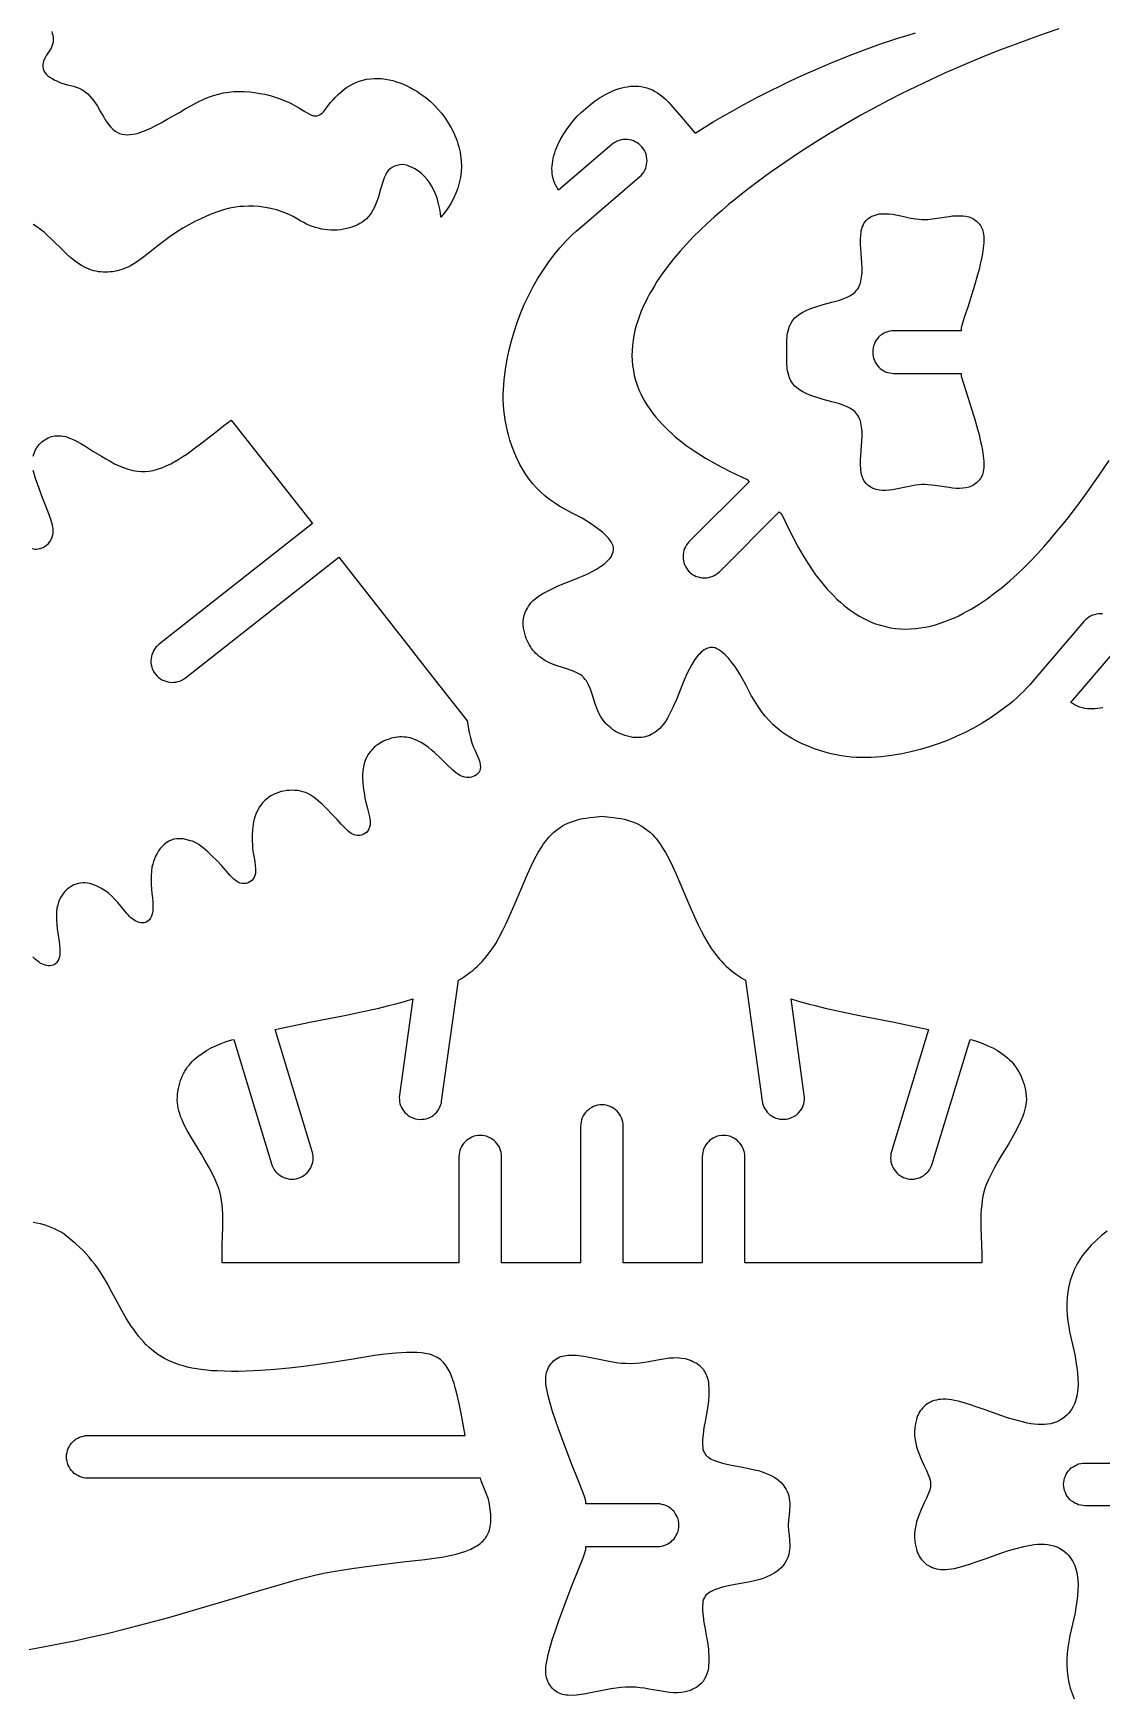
# Model space of a CAD drawing. Extents: x 4 to 246, y 5 to 420.
# Drawn here: x 79.9 to 155.2, y 107.8 to 225.2 of the extents above; entities that cross this region are included whole.
import ezdxf

# ---------------------------------------------------------------- set-up
doc = ezdxf.new("R2010")
doc.units = 0
doc.layers.add('IMPORT_-_TIRANO', color=18, linetype='CONTINUOUS')

msp = doc.modelspace()

# ---------------------------------------------------------------- linework, layer by layer
at = {"layer": 'IMPORT_-_TIRANO'}
for points in [[(152.18, 225.52), (151.15, 225.17), (150.12, 224.8), (149.09, 224.43), (148.07, 224.04), (147.06, 223.64), (146.05, 223.23), (145.05, 222.81), (144.06, 222.37), (143.07, 221.92), (142.09, 221.45), (141.11, 220.97), (140.14, 220.47), (139.17, 219.96), (138.21, 219.43), (137.13, 218.81), (136.06, 218.18), (135, 217.52), (133.96, 216.85), (132.92, 216.16), (131.9, 215.45), (130.9, 214.72), (130.41, 214.34), (129.92, 213.96), (129.4, 213.55), (128.89, 213.13), (128.38, 212.7), (127.87, 212.25), (127.37, 211.79), (126.88, 211.33), (126.39, 210.85), (125.92, 210.35), (125.47, 209.85), (125.03, 209.33), (124.61, 208.8), (124.21, 208.25), (123.83, 207.7), (123.66, 207.41), (123.49, 207.13), (123.32, 206.84), (123.16, 206.55), (123.02, 206.25), (122.87, 205.95), (122.73, 205.62), (122.6, 205.28), (122.48, 204.94), (122.37, 204.6), (122.28, 204.25), (122.21, 203.91), (122.15, 203.56), (122.11, 203.2), (122.08, 202.85), (122.07, 202.5), (122.09, 202.14), (122.12, 201.79), (122.17, 201.44), (122.24, 201.09), (122.33, 200.74), (122.44, 200.39), (122.56, 200.08), (122.7, 199.79), (122.84, 199.49), (123, 199.21), (123.17, 198.93), (123.35, 198.67), (123.55, 198.4), (123.75, 198.15), (123.96, 197.9), (124.18, 197.66), (124.41, 197.43), (124.64, 197.2), (124.88, 196.98), (125.13, 196.76), (125.63, 196.35), (125.9, 196.15), (126.17, 195.96), (126.71, 195.6), (127.27, 195.25), (127.84, 194.93), (128.42, 194.62), (129.01, 194.32), (130.19, 193.74), (130.34, 193.59), (126.11, 189.37), (126.01, 189.25), (125.92, 189.13), (125.85, 189), (125.78, 188.87), (125.74, 188.73), (125.7, 188.59), (125.68, 188.45), (125.68, 188.31), (125.68, 188.16), (125.7, 188.02), (125.74, 187.88), (125.78, 187.74), (125.85, 187.61), (125.92, 187.48), (126.01, 187.36), (126.11, 187.24), (126.23, 187.14), (126.35, 187.05), (126.48, 186.98), (126.61, 186.91), (126.75, 186.87), (126.89, 186.83), (127.03, 186.81), (127.18, 186.8), (127.32, 186.81), (127.46, 186.83), (127.61, 186.87), (127.74, 186.91), (127.88, 186.98), (128, 187.05), (128.13, 187.14), (128.24, 187.24), (132.46, 191.47), (132.61, 191.32), (133.19, 190.14), (133.49, 189.55), (133.8, 188.97), (134.13, 188.4), (134.47, 187.84), (134.83, 187.3), (135.02, 187.03), (135.22, 186.76), (135.43, 186.51), (135.63, 186.26), (135.85, 186.01), (136.07, 185.77), (136.3, 185.54), (136.53, 185.31), (136.77, 185.09), (137.02, 184.88), (137.27, 184.68), (137.54, 184.48), (137.81, 184.3), (138.08, 184.13), (138.37, 183.97), (138.66, 183.82), (138.95, 183.69), (139.26, 183.57), (139.61, 183.46), (139.96, 183.37), (140.31, 183.29), (140.66, 183.24), (141.02, 183.21), (141.37, 183.2), (141.72, 183.21), (142.08, 183.24), (142.43, 183.28), (142.78, 183.34), (143.13, 183.41), (143.47, 183.5), (143.81, 183.61), (144.15, 183.73), (144.49, 183.86), (144.82, 184), (145.12, 184.14), (145.42, 184.29), (145.71, 184.45), (146, 184.61), (146.57, 184.96), (147.13, 185.34), (147.67, 185.74), (148.2, 186.16), (148.72, 186.6), (149.22, 187.05), (149.72, 187.52), (150.2, 188), (150.67, 188.5), (151.12, 189), (151.57, 189.51), (152, 190.02), (152.42, 190.53), (152.83, 191.04), (153.59, 192.03), (154.32, 193.03), (155.03, 194.05), (155.72, 195.08)], [(81.15, 225.33), (81.19, 225.2), (81.22, 225.08), (81.24, 224.95), (81.25, 224.83), (81.25, 224.7), (81.24, 224.57), (81.21, 224.44), (81.16, 224.31), (81.1, 224.17), (81.02, 224.03), (80.92, 223.88), (80.79, 223.68), (80.68, 223.49), (80.6, 223.31), (80.55, 223.15), (80.53, 222.99), (80.52, 222.84), (80.55, 222.7), (80.6, 222.57), (80.67, 222.45), (80.76, 222.33), (80.88, 222.22), (81.02, 222.12), (81.18, 222.02), (81.36, 221.92), (81.56, 221.83), (81.78, 221.73), (82.03, 221.65), (82.26, 221.59), (82.68, 221.48), (82.88, 221.42), (83.09, 221.34), (83.3, 221.23), (83.41, 221.16), (83.52, 221.08), (83.69, 220.94), (83.84, 220.79), (83.99, 220.62), (84.12, 220.44), (84.37, 220.07), (84.59, 219.68), (84.82, 219.29), (84.93, 219.1), (85.05, 218.92), (85.18, 218.75), (85.32, 218.59), (85.47, 218.45), (85.62, 218.31), (85.78, 218.22), (85.94, 218.14), (86.12, 218.09), (86.3, 218.07), (86.48, 218.06), (86.67, 218.07), (86.86, 218.09), (87.05, 218.13), (87.24, 218.18), (87.43, 218.24), (87.8, 218.38), (88.14, 218.53), (88.44, 218.68), (88.87, 218.91), (89.3, 219.15), (90.15, 219.64), (90.57, 219.88), (91, 220.12), (91.43, 220.35), (91.87, 220.56), (92.21, 220.71), (92.56, 220.83), (92.91, 220.93), (93.27, 221.01), (93.63, 221.06), (94, 221.1), (94.36, 221.11), (94.73, 221.11), (95.1, 221.08), (95.46, 221.04), (95.83, 220.98), (96.19, 220.91), (96.55, 220.82), (96.9, 220.71), (97.25, 220.59), (97.6, 220.46), (97.84, 220.35), (98.09, 220.23), (98.58, 219.95), (99.01, 219.69), (99.33, 219.51), (99.47, 219.44), (99.61, 219.4), (99.75, 219.39), (99.88, 219.4), (100, 219.44), (100.12, 219.5), (100.23, 219.59), (100.33, 219.71), (100.65, 220.13), (100.82, 220.34), (100.99, 220.53), (101.17, 220.72), (101.35, 220.9), (101.54, 221.07), (101.73, 221.23), (101.94, 221.38), (102.15, 221.51), (102.37, 221.63), (102.6, 221.74), (102.84, 221.83), (103.1, 221.91), (103.36, 221.97), (103.64, 222.01), (103.9, 222.03), (104.16, 222.03), (104.42, 222.02), (104.68, 221.99), (104.94, 221.94), (105.2, 221.88), (105.46, 221.8), (105.71, 221.72), (105.96, 221.62), (106.2, 221.51), (106.44, 221.39), (106.67, 221.26), (106.9, 221.13), (107.12, 220.98), (107.33, 220.83), (107.53, 220.68), (107.84, 220.42), (108.12, 220.14), (108.4, 219.85), (108.66, 219.55), (108.9, 219.23), (109.12, 218.89), (109.32, 218.55), (109.5, 218.2), (109.59, 218), (109.67, 217.8), (109.74, 217.61), (109.8, 217.41), (109.86, 217.21), (109.91, 217.01), (109.95, 216.82), (109.98, 216.62), (110.01, 216.42), (110.02, 216.22), (110.04, 215.83), (110.02, 215.44), (109.97, 215.05), (109.89, 214.67), (109.79, 214.29), (109.65, 213.93), (109.49, 213.57), (109.31, 213.22), (109.09, 212.88), (108.85, 212.55), (108.59, 212.24), (108.56, 212.53), (108.52, 212.82), (108.46, 213.1), (108.39, 213.39), (108.3, 213.66), (108.2, 213.93), (108.08, 214.2), (107.94, 214.45), (107.79, 214.69), (107.62, 214.91), (107.44, 215.12), (107.23, 215.32), (107.01, 215.49), (106.77, 215.65), (106.52, 215.78), (106.38, 215.83), (106.24, 215.89), (106.06, 215.93), (105.87, 215.95), (105.69, 215.94), (105.51, 215.9), (105.33, 215.84), (105.17, 215.76), (105.02, 215.66), (104.89, 215.53), (104.83, 215.46), (104.77, 215.38), (104.68, 215.21), (104.59, 215.01), (104.52, 214.8), (104.34, 214.23), (104.19, 213.69), (104.1, 213.43), (104.01, 213.19), (103.91, 212.95), (103.8, 212.73), (103.67, 212.52), (103.51, 212.32), (103.34, 212.13), (103.24, 212.04), (103.13, 211.96), (103.02, 211.88), (102.89, 211.81), (102.76, 211.74), (102.62, 211.67), (102.47, 211.61), (102.31, 211.55), (102.14, 211.49), (101.96, 211.45), (101.73, 211.4), (101.51, 211.36), (101.28, 211.34), (101.06, 211.33), (100.83, 211.33), (100.61, 211.35), (100.39, 211.38), (100.17, 211.41), (99.96, 211.46), (99.75, 211.52), (99.54, 211.59), (99.33, 211.67), (99.12, 211.76), (98.92, 211.86), (98.72, 211.97), (98.53, 212.08), (98.17, 212.29), (97.79, 212.48), (97.41, 212.63), (97.01, 212.76), (96.61, 212.86), (96.2, 212.94), (95.79, 212.99), (95.37, 213.02), (95.03, 213.02), (94.71, 213.01), (94.41, 212.99), (94.11, 212.95), (93.82, 212.9), (93.51, 212.83), (93.19, 212.73), (92.84, 212.62), (92.45, 212.48), (92.06, 212.32), (91.66, 212.14), (91.24, 211.93), (90.82, 211.71), (90.4, 211.46), (89.96, 211.18), (89.51, 210.88), (89.04, 210.54), (88.55, 210.15), (88.07, 209.77), (87.64, 209.45), (87.29, 209.19), (86.99, 208.99), (86.7, 208.82), (86.56, 208.74), (86.4, 208.67), (86.09, 208.55), (85.77, 208.46), (85.44, 208.4), (85.28, 208.38), (85.11, 208.37), (84.95, 208.36), (84.78, 208.37), (84.62, 208.38), (84.45, 208.4), (84.29, 208.43), (84.12, 208.47), (83.96, 208.52), (83.8, 208.57), (83.52, 208.69), (83.25, 208.84), (82.99, 209.01), (82.74, 209.19), (82.5, 209.39), (82.26, 209.6), (81.79, 210.05), (81.33, 210.51), (81.09, 210.74), (80.86, 210.96), (80.61, 211.18), (80.36, 211.38), (80.11, 211.57), (79.84, 211.73)], [(155.26, 184.26), (155.12, 184.27), (154.97, 184.26), (154.83, 184.24), (154.69, 184.21), (154.55, 184.17), (154.42, 184.11), (154.29, 184.03), (154.17, 183.95), (154.05, 183.85), (153.95, 183.74), (150.35, 179.52), (150.14, 179.27), (149.91, 179.03), (149.69, 178.8), (149.45, 178.57), (149.21, 178.34), (148.96, 178.12), (148.7, 177.91), (148.44, 177.7), (147.9, 177.3), (147.34, 176.91), (146.77, 176.55), (146.17, 176.21), (145.57, 175.9), (144.95, 175.61), (144.32, 175.34), (143.68, 175.1), (143.04, 174.89), (142.4, 174.7), (141.75, 174.54), (141.11, 174.4), (140.37, 174.28), (140.01, 174.23), (139.65, 174.19), (139.3, 174.16), (138.94, 174.14), (138.59, 174.13), (138.24, 174.13), (137.89, 174.14), (137.54, 174.17), (137.18, 174.21), (136.83, 174.26), (136.48, 174.32), (136.12, 174.4), (135.76, 174.49), (135.4, 174.6), (134.94, 174.76), (134.49, 174.93), (134.08, 175.11), (133.69, 175.3), (133.32, 175.5), (132.97, 175.72), (132.63, 175.95), (132.32, 176.2), (132.02, 176.47), (131.74, 176.75), (131.47, 177.06), (131.21, 177.38), (130.97, 177.73), (130.73, 178.11), (130.49, 178.51), (130.26, 178.94), (130.07, 179.32), (129.88, 179.68), (129.68, 180.02), (129.47, 180.36), (129.31, 180.6), (129.1, 180.87), (128.87, 181.15), (128.75, 181.28), (128.62, 181.41), (128.49, 181.53), (128.35, 181.64), (128.21, 181.74), (128.07, 181.81), (127.93, 181.87), (127.79, 181.9), (127.65, 181.9), (127.58, 181.9), (127.51, 181.88), (127.39, 181.84), (127.27, 181.79), (127.16, 181.72), (127.06, 181.65), (126.95, 181.56), (126.85, 181.46), (126.75, 181.36), (126.65, 181.24), (126.47, 180.98), (126.29, 180.7), (126.13, 180.4), (125.97, 180.08), (125.68, 179.42), (125.42, 178.76), (125.18, 178.16), (125.06, 177.89), (124.95, 177.66), (124.7, 177.15), (124.57, 176.91), (124.43, 176.68), (124.28, 176.47), (124.11, 176.27), (124.01, 176.17), (123.91, 176.08), (123.8, 175.99), (123.68, 175.91), (123.55, 175.83), (123.42, 175.76), (123.3, 175.7), (123.17, 175.65), (123.04, 175.61), (122.91, 175.58), (122.78, 175.56), (122.66, 175.54), (122.52, 175.54), (122.39, 175.54), (122.13, 175.56), (121.85, 175.62), (121.57, 175.69), (121.41, 175.75), (121.26, 175.81), (121.11, 175.88), (120.97, 175.95), (120.83, 176.03), (120.71, 176.12), (120.58, 176.22), (120.46, 176.32), (120.35, 176.43), (120.24, 176.54), (120.14, 176.66), (120.04, 176.78), (119.86, 177.05), (119.7, 177.35), (119.59, 177.61), (119.48, 177.92), (119.26, 178.61), (119.14, 178.95), (119.01, 179.27), (118.94, 179.41), (118.86, 179.54), (118.78, 179.65), (118.69, 179.75), (118.66, 179.79), (118.62, 179.82), (118.53, 179.91), (118.41, 179.99), (118.28, 180.06), (118.14, 180.14), (117.82, 180.27), (117.48, 180.39), (116.8, 180.61), (116.48, 180.72), (116.22, 180.83), (115.92, 180.99), (115.66, 181.17), (115.53, 181.27), (115.41, 181.37), (115.3, 181.48), (115.19, 181.59), (115.09, 181.71), (114.99, 181.83), (114.91, 181.96), (114.82, 182.1), (114.75, 182.24), (114.68, 182.39), (114.62, 182.54), (114.56, 182.7), (114.49, 182.98), (114.43, 183.26), (114.41, 183.52), (114.41, 183.65), (114.41, 183.78), (114.43, 183.91), (114.45, 184.04), (114.48, 184.17), (114.52, 184.3), (114.57, 184.43), (114.63, 184.55), (114.7, 184.68), (114.78, 184.81), (114.86, 184.93), (114.95, 185.04), (115.14, 185.24), (115.34, 185.41), (115.56, 185.56), (115.78, 185.7), (116.02, 185.83), (116.53, 186.08), (116.77, 186.19), (117.03, 186.31), (117.64, 186.55), (118.29, 186.81), (118.62, 186.95), (118.95, 187.1), (119.27, 187.26), (119.57, 187.42), (119.85, 187.6), (120.11, 187.78), (120.23, 187.88), (120.33, 187.98), (120.43, 188.08), (120.52, 188.18), (120.6, 188.29), (120.66, 188.4), (120.71, 188.52), (120.75, 188.64), (120.78, 188.78), (120.77, 188.92), (120.74, 189.06), (120.68, 189.2), (120.61, 189.34), (120.51, 189.48), (120.4, 189.62), (120.28, 189.75), (120.02, 190), (119.74, 190.23), (119.23, 190.6), (118.9, 190.81), (118.55, 191.01), (117.81, 191.39), (117.38, 191.62), (116.98, 191.85), (116.61, 192.09), (116.26, 192.34), (115.93, 192.6), (115.62, 192.87), (115.34, 193.15), (115.07, 193.45), (114.82, 193.76), (114.59, 194.09), (114.37, 194.44), (114.17, 194.81), (113.98, 195.21), (113.8, 195.62), (113.63, 196.06), (113.47, 196.53), (113.36, 196.89), (113.27, 197.25), (113.19, 197.61), (113.13, 197.96), (113.08, 198.31), (113.04, 198.66), (113.02, 199.02), (113, 199.37), (113, 199.72), (113.01, 200.07), (113.03, 200.43), (113.06, 200.78), (113.1, 201.14), (113.15, 201.5), (113.27, 202.24), (113.41, 202.88), (113.57, 203.52), (113.76, 204.17), (113.97, 204.81), (114.21, 205.45), (114.48, 206.08), (114.77, 206.7), (115.09, 207.3), (115.42, 207.9), (115.78, 208.47), (116.17, 209.03), (116.57, 209.57), (116.78, 209.83), (116.99, 210.09), (117.21, 210.34), (117.44, 210.58), (117.67, 210.81), (117.9, 211.04), (118.14, 211.26), (118.39, 211.48), (122.61, 215.08), (122.72, 215.18), (122.82, 215.3), (122.91, 215.42), (122.98, 215.55), (123.04, 215.68), (123.08, 215.82), (123.11, 215.96), (123.13, 216.1), (123.14, 216.25), (123.13, 216.39), (123.11, 216.53), (123.07, 216.68), (123.02, 216.81), (122.95, 216.95), (122.87, 217.08), (122.78, 217.2), (122.67, 217.31), (122.56, 217.41), (122.44, 217.49), (122.31, 217.57), (122.18, 217.62), (122.04, 217.67), (121.9, 217.7), (121.75, 217.72), (121.61, 217.73), (121.46, 217.72), (121.32, 217.69), (121.18, 217.66), (121.04, 217.6), (120.91, 217.54), (120.78, 217.46), (120.66, 217.37), (116.9, 214.16), (116.79, 214.31), (116.7, 214.47), (116.63, 214.63), (116.56, 214.8), (116.51, 214.97), (116.48, 215.14), (116.45, 215.32), (116.44, 215.5), (116.43, 215.68), (116.44, 215.86), (116.46, 216.04), (116.49, 216.23), (116.52, 216.41), (116.57, 216.6), (116.63, 216.78), (116.69, 216.97), (116.84, 217.34), (117.02, 217.7), (117.22, 218.06), (117.45, 218.41), (117.69, 218.74), (117.95, 219.06), (118.22, 219.36), (118.5, 219.64), (118.81, 219.92), (119.14, 220.19), (119.48, 220.45), (119.84, 220.69), (120.2, 220.9), (120.39, 221), (120.58, 221.09), (120.77, 221.17), (120.96, 221.25), (121.16, 221.31), (121.35, 221.37), (121.55, 221.42), (121.75, 221.45), (121.94, 221.48), (122.14, 221.49), (122.34, 221.49), (122.54, 221.48), (122.73, 221.46), (122.93, 221.42), (123.12, 221.37), (123.31, 221.3), (123.51, 221.22), (123.7, 221.12), (123.88, 221.01), (124.07, 220.87), (124.25, 220.73), (124.43, 220.56), (124.69, 220.3), (124.94, 220.03), (125.45, 219.45), (125.97, 218.83), (126.53, 218.16), (127.16, 218.56), (127.81, 218.96), (128.46, 219.35), (129.13, 219.73), (129.8, 220.11), (130.48, 220.47), (131.17, 220.83), (131.86, 221.18), (132.56, 221.52), (133.26, 221.86), (133.96, 222.18), (134.66, 222.5), (135.36, 222.8), (136.07, 223.1), (137.47, 223.67), (138.6, 224.1), (139.75, 224.51), (140.32, 224.71), (140.9, 224.89), (141.49, 225.07), (142.07, 225.24)], [(79.85, 195.4), (79.89, 195.53), (79.93, 195.66), (79.98, 195.78), (80.05, 195.9), (80.11, 196.01), (80.19, 196.12), (80.27, 196.22), (80.36, 196.31), (80.45, 196.4), (80.55, 196.48), (80.66, 196.55), (80.77, 196.62), (80.89, 196.68), (81.01, 196.73), (81.13, 196.77), (81.26, 196.8), (81.4, 196.82), (81.53, 196.83), (81.67, 196.83), (81.82, 196.82), (81.96, 196.8), (82.11, 196.77), (82.26, 196.73), (82.41, 196.67), (82.67, 196.56), (82.94, 196.43), (83.21, 196.28), (83.49, 196.11), (84.06, 195.75), (84.65, 195.38), (84.96, 195.2), (85.26, 195.03), (85.58, 194.86), (85.9, 194.71), (86.22, 194.58), (86.54, 194.48), (86.88, 194.39), (87.04, 194.36), (87.21, 194.34), (87.48, 194.32), (87.75, 194.32), (88.03, 194.34), (88.31, 194.39), (88.61, 194.47), (88.91, 194.57), (89.22, 194.7), (89.55, 194.86), (89.83, 195.02), (90.12, 195.18), (90.39, 195.36), (90.67, 195.54), (91.2, 195.92), (91.73, 196.32), (92.77, 197.14), (93.29, 197.55), (93.81, 197.94), (99.54, 190.63), (88.72, 182.12), (88.6, 182.02), (88.5, 181.91), (88.41, 181.79), (88.33, 181.66), (88.27, 181.53), (88.22, 181.4), (88.18, 181.26), (88.16, 181.11), (88.15, 180.97), (88.15, 180.83), (88.17, 180.68), (88.2, 180.54), (88.24, 180.4), (88.3, 180.26), (88.38, 180.13), (88.47, 180.01), (88.57, 179.89), (88.68, 179.79), (88.8, 179.7), (88.92, 179.62), (89.05, 179.56), (89.19, 179.51), (89.33, 179.47), (89.47, 179.44), (89.61, 179.43), (89.76, 179.44), (89.9, 179.45), (90.04, 179.49), (90.18, 179.53), (90.32, 179.59), (90.45, 179.67), (90.58, 179.76), (101.39, 188.27), (105.92, 182.5), (108.18, 179.62), (110.44, 176.72), (110.6, 175.91), (110.69, 175.52), (110.79, 175.18), (110.88, 174.91), (110.98, 174.68), (111.18, 174.23), (111.27, 174.01), (111.34, 173.81), (111.37, 173.63), (111.39, 173.47), (111.37, 173.33), (111.34, 173.2), (111.29, 173.1), (111.21, 173.01), (111.1, 172.92), (110.99, 172.84), (110.87, 172.79), (110.76, 172.75), (110.64, 172.73), (110.52, 172.72), (110.41, 172.73), (110.29, 172.75), (110.18, 172.78), (110.06, 172.83), (109.95, 172.88), (109.84, 172.94), (109.63, 173.08), (109.43, 173.25), (109.01, 173.65), (108.59, 174.07), (108.15, 174.48), (107.92, 174.68), (107.69, 174.86), (107.46, 175.03), (107.21, 175.19), (106.96, 175.32), (106.7, 175.43), (106.56, 175.48), (106.42, 175.52), (106.28, 175.55), (106.14, 175.57), (106, 175.58), (105.85, 175.59), (105.7, 175.59), (105.54, 175.58), (105.39, 175.56), (105.24, 175.53), (105.08, 175.49), (104.94, 175.44), (104.79, 175.39), (104.65, 175.33), (104.51, 175.27), (104.38, 175.19), (104.13, 175.04), (103.92, 174.88), (103.74, 174.7), (103.58, 174.52), (103.45, 174.33), (103.34, 174.14), (103.25, 173.93), (103.18, 173.72), (103.13, 173.47), (103.09, 173.2), (103.08, 172.93), (103.08, 172.65), (103.09, 172.36), (103.12, 172.07), (103.2, 171.47), (103.24, 171.26), (103.29, 171.05), (103.39, 170.63), (103.5, 170.25), (103.54, 170.08), (103.57, 169.93), (103.6, 169.69), (103.62, 169.51), (103.6, 169.37), (103.57, 169.23), (103.52, 169.09), (103.44, 168.96), (103.35, 168.85), (103.24, 168.77), (103.12, 168.7), (102.99, 168.65), (102.85, 168.63), (102.7, 168.63), (102.56, 168.66), (102.43, 168.7), (102.36, 168.73), (102.28, 168.78), (102.09, 168.92), (101.85, 169.15), (101.57, 169.44), (101.27, 169.76), (100.98, 170.06), (100.48, 170.58), (100.22, 170.84), (99.95, 171.09), (99.81, 171.2), (99.67, 171.31), (99.52, 171.41), (99.37, 171.5), (99.21, 171.59), (99.04, 171.66), (98.87, 171.72), (98.69, 171.76), (98.5, 171.8), (98.3, 171.82), (98.11, 171.83), (97.91, 171.82), (97.72, 171.8), (97.52, 171.77), (97.33, 171.73), (97.15, 171.67), (96.96, 171.6), (96.78, 171.52), (96.61, 171.43), (96.45, 171.32), (96.29, 171.2), (96.15, 171.08), (96.02, 170.94), (95.89, 170.78), (95.79, 170.63), (95.7, 170.47), (95.61, 170.3), (95.54, 170.13), (95.48, 169.96), (95.43, 169.78), (95.39, 169.6), (95.36, 169.41), (95.31, 169.04), (95.29, 168.67), (95.29, 168.29), (95.3, 167.93), (95.31, 167.74), (95.34, 167.55), (95.4, 167.17), (95.47, 166.81), (95.51, 166.51), (95.53, 166.28), (95.53, 166.1), (95.52, 165.95), (95.48, 165.81), (95.42, 165.67), (95.34, 165.55), (95.24, 165.44), (95.13, 165.36), (95, 165.3), (94.87, 165.26), (94.73, 165.24), (94.59, 165.25), (94.45, 165.28), (94.39, 165.29), (94.33, 165.32), (94.26, 165.36), (94.18, 165.41), (93.99, 165.56), (93.87, 165.68), (93.74, 165.82), (93.45, 166.15), (93.13, 166.51), (92.81, 166.84), (92.49, 167.16), (92.16, 167.48), (91.83, 167.77), (91.67, 167.89), (91.52, 168), (91.37, 168.09), (91.22, 168.17), (91.08, 168.23), (90.94, 168.27), (90.67, 168.34), (90.41, 168.39), (90.18, 168.41), (89.97, 168.4), (89.77, 168.37), (89.58, 168.31), (89.4, 168.23), (89.23, 168.12), (89.08, 168), (88.93, 167.87), (88.8, 167.71), (88.68, 167.55), (88.58, 167.37), (88.48, 167.19), (88.4, 167), (88.33, 166.81), (88.27, 166.61), (88.22, 166.41), (88.18, 166.11), (88.16, 165.8), (88.16, 165.17), (88.18, 164.86), (88.21, 164.54), (88.25, 164.24), (88.27, 163.96), (88.28, 163.72), (88.28, 163.5), (88.27, 163.29), (88.23, 163.11), (88.18, 162.94), (88.12, 162.81), (88.04, 162.7), (87.96, 162.61), (87.86, 162.54), (87.76, 162.5), (87.66, 162.47), (87.55, 162.47), (87.43, 162.48), (87.32, 162.51), (87.2, 162.55), (87.08, 162.6), (86.97, 162.67), (86.85, 162.75), (86.74, 162.83), (86.64, 162.93), (86.54, 163.03), (86.44, 163.14), (86.24, 163.4), (86.03, 163.66), (85.82, 163.91), (85.61, 164.13), (85.39, 164.35), (85.17, 164.55), (85.05, 164.64), (84.93, 164.73), (84.67, 164.89), (84.39, 165.03), (84.11, 165.15), (83.97, 165.2), (83.84, 165.24), (83.67, 165.27), (83.5, 165.29), (83.34, 165.29), (83.18, 165.28), (83.02, 165.25), (82.87, 165.2), (82.72, 165.15), (82.58, 165.08), (82.44, 165), (82.31, 164.9), (82.19, 164.8), (82.08, 164.69), (81.97, 164.56), (81.88, 164.43), (81.79, 164.28), (81.71, 164.13), (81.63, 163.93), (81.57, 163.72), (81.52, 163.5), (81.49, 163.25), (81.48, 162.97), (81.48, 162.66), (81.53, 162.05), (81.57, 161.75), (81.62, 161.45), (81.68, 161.17), (81.71, 160.91), (81.73, 160.67), (81.73, 160.45), (81.72, 160.25), (81.69, 160.07), (81.64, 159.92), (81.58, 159.8), (81.51, 159.69), (81.43, 159.6), (81.34, 159.54), (81.24, 159.49), (81.13, 159.46), (81.03, 159.44), (80.91, 159.44), (80.8, 159.46), (80.68, 159.49), (80.57, 159.53), (80.45, 159.58), (80.34, 159.64), (80.23, 159.72), (80.13, 159.8), (79.96, 159.94), (79.81, 160.09)], [(79.76, 188.87), (79.86, 188.85), (79.97, 188.84), (80.07, 188.84), (80.17, 188.85), (80.26, 188.87), (80.36, 188.89), (80.45, 188.92), (80.54, 188.96), (80.62, 189), (80.78, 189.11), (80.92, 189.24), (81.03, 189.4), (81.13, 189.57), (81.2, 189.76), (81.22, 189.85), (81.24, 189.96), (81.25, 190.06), (81.25, 190.17), (81.25, 190.28), (81.23, 190.39), (81.21, 190.5), (81.18, 190.61), (81.03, 191.06), (80.87, 191.52), (80.51, 192.45), (80.16, 193.36), (80.01, 193.81), (79.88, 194.24), (79.84, 194.39)], [(155.28, 177.65), (155.1, 177.61), (154.91, 177.59), (154.73, 177.57), (154.55, 177.56), (154.37, 177.56), (154.19, 177.58), (154.01, 177.6), (153.84, 177.64), (153.67, 177.69), (153.5, 177.75), (153.34, 177.83), (153.18, 177.92), (153.03, 178.02), (156.24, 181.79)], [(79.56, 111.23), (80.67, 111.43), (81.78, 111.64), (82.88, 111.87), (83.98, 112.11), (85.07, 112.36), (86.16, 112.63), (87.24, 112.91), (88.32, 113.2), (89.4, 113.49), (91.56, 114.11), (93.72, 114.75), (95.89, 115.4), (97.19, 115.79), (97.84, 115.98), (98.49, 116.16), (99.14, 116.33), (99.8, 116.49), (100.46, 116.63), (101.13, 116.76), (102.32, 116.94), (103.52, 117.11), (105.92, 117.4), (107.46, 117.58), (108.13, 117.67), (108.68, 117.75), (109.12, 117.83), (109.47, 117.9), (109.75, 117.97), (109.98, 118.04), (110.36, 118.17), (110.7, 118.31), (110.99, 118.46), (111.13, 118.54), (111.25, 118.62), (111.37, 118.71), (111.47, 118.8), (111.57, 118.89), (111.66, 118.99), (111.74, 119.09), (111.81, 119.2), (111.87, 119.3), (111.93, 119.42), (111.98, 119.53), (112.02, 119.65), (112.06, 119.78), (112.08, 119.91), (112.12, 120.18), (112.13, 120.47), (112.12, 120.78), (112.08, 121.11), (112.02, 121.46), (111.95, 121.83), (111.44, 123.13), (111.38, 123.31), (83.7, 123.31), (83.54, 123.32), (83.39, 123.34), (83.25, 123.38), (83.11, 123.43), (82.98, 123.49), (82.86, 123.57), (82.74, 123.65), (82.63, 123.75), (82.54, 123.86), (82.45, 123.97), (82.38, 124.1), (82.31, 124.23), (82.26, 124.37), (82.23, 124.51), (82.2, 124.66), (82.19, 124.81), (82.2, 124.97), (82.23, 125.11), (82.26, 125.26), (82.31, 125.4), (82.38, 125.53), (82.45, 125.65), (82.54, 125.77), (82.63, 125.87), (82.74, 125.97), (82.86, 126.06), (82.98, 126.13), (83.11, 126.2), (83.25, 126.25), (83.39, 126.28), (83.54, 126.31), (83.7, 126.31), (110.32, 126.31), (110.06, 127.75), (109.91, 128.47), (109.75, 129.19), (109.61, 129.71), (109.54, 129.98), (109.45, 130.24), (109.35, 130.5), (109.24, 130.76), (109.12, 131), (108.97, 131.23), (108.88, 131.36), (108.78, 131.47), (108.67, 131.58), (108.56, 131.67), (108.45, 131.76), (108.33, 131.83), (108.2, 131.9), (108.07, 131.95), (107.94, 132), (107.8, 132.05), (107.51, 132.11), (107.22, 132.15), (106.91, 132.17), (106.54, 132.18), (106.17, 132.17), (105.8, 132.16), (105.42, 132.13), (104.67, 132.06), (103.91, 131.96), (102.4, 131.71), (101.66, 131.59), (100.93, 131.47), (99.93, 131.33), (98.92, 131.19), (97.9, 131.07), (96.89, 130.97), (95.87, 130.9), (95.37, 130.87), (94.86, 130.85), (94.35, 130.84), (93.84, 130.84), (93.33, 130.85), (92.83, 130.87), (92.43, 130.89), (92.06, 130.93), (91.7, 130.97), (91.36, 131.02), (91.03, 131.08), (90.72, 131.15), (90.42, 131.23), (90.13, 131.31), (89.86, 131.41), (89.59, 131.52), (89.34, 131.63), (89.1, 131.76), (88.86, 131.89), (88.64, 132.04), (88.43, 132.19), (88.22, 132.36), (88.02, 132.53), (87.82, 132.72), (87.64, 132.91), (87.45, 133.12), (87.27, 133.33), (87.1, 133.56), (86.93, 133.79), (86.76, 134.04), (86.42, 134.56), (86.09, 135.13), (85.76, 135.74), (85.42, 136.39), (85.08, 137.01), (84.91, 137.31), (84.74, 137.6), (84.56, 137.87), (84.38, 138.14), (84.19, 138.4), (83.99, 138.65), (83.79, 138.9), (83.57, 139.14), (83.34, 139.38), (83.11, 139.61), (82.86, 139.84), (82.59, 140.06), (82.31, 140.29), (82.02, 140.51), (81.81, 140.66), (81.59, 140.78), (81.35, 140.9), (81.12, 141), (80.87, 141.09), (80.62, 141.17), (80.36, 141.24), (80.1, 141.29), (79.84, 141.34)], [(155.58, 140.74), (155.2, 140.42), (154.83, 140.09), (154.47, 139.74), (154.31, 139.58), (154.17, 139.41), (154.03, 139.25), (153.89, 139.08), (153.77, 138.91), (153.65, 138.73), (153.54, 138.55), (153.44, 138.37), (153.26, 138.01), (153.11, 137.63), (152.98, 137.25), (152.88, 136.86), (152.81, 136.46), (152.76, 136.05), (152.74, 135.64), (152.74, 135.23), (152.76, 134.81), (152.81, 134.39), (152.88, 133.96), (152.96, 133.53), (153.14, 132.73), (153.32, 131.92), (153.39, 131.52), (153.45, 131.12), (153.5, 130.73), (153.53, 130.35), (153.54, 129.97), (153.52, 129.61), (153.5, 129.43), (153.48, 129.26), (153.45, 129.09), (153.41, 128.92), (153.36, 128.76), (153.3, 128.6), (153.24, 128.45), (153.16, 128.31), (153.08, 128.16), (152.99, 128.03), (152.88, 127.9), (152.77, 127.78), (152.59, 127.62), (152.41, 127.49), (152.22, 127.37), (152.03, 127.28), (151.82, 127.21), (151.61, 127.15), (151.39, 127.12), (151.16, 127.1), (150.93, 127.09), (150.69, 127.1), (150.45, 127.12), (150.2, 127.15), (149.95, 127.2), (149.7, 127.25), (149.17, 127.39), (148.64, 127.55), (148.09, 127.73), (146.99, 128.13), (146.43, 128.32), (145.89, 128.5), (145.34, 128.66), (145.07, 128.73), (144.81, 128.8), (144.6, 128.83), (144.4, 128.86), (144.21, 128.88), (144.03, 128.88), (143.86, 128.87), (143.69, 128.85), (143.54, 128.82), (143.39, 128.78), (143.25, 128.73), (143.12, 128.68), (142.99, 128.61), (142.88, 128.54), (142.77, 128.45), (142.67, 128.36), (142.58, 128.27), (142.49, 128.16), (142.41, 128.06), (142.34, 127.94), (142.28, 127.82), (142.22, 127.7), (142.17, 127.57), (142.13, 127.44), (142.06, 127.16), (142.02, 126.88), (142, 126.59), (142.01, 126.3), (142.04, 126.01), (142.09, 125.77), (142.15, 125.53), (142.22, 125.3), (142.3, 125.07), (142.48, 124.64), (142.66, 124.23), (142.84, 123.85), (142.99, 123.49), (143.05, 123.33), (143.1, 123.17), (143.12, 123.02), (143.13, 122.87), (143.12, 122.73), (143.1, 122.57), (143.05, 122.42), (142.99, 122.25), (142.84, 121.9), (142.66, 121.52), (142.48, 121.11), (142.3, 120.68), (142.22, 120.45), (142.15, 120.22), (142.09, 119.98), (142.04, 119.73), (142.01, 119.44), (142, 119.15), (142.02, 118.86), (142.06, 118.58), (142.13, 118.31), (142.17, 118.18), (142.22, 118.05), (142.28, 117.92), (142.34, 117.8), (142.41, 117.69), (142.49, 117.58), (142.58, 117.48), (142.67, 117.38), (142.77, 117.29), (142.88, 117.21), (142.99, 117.14), (143.12, 117.07), (143.25, 117.01), (143.39, 116.96), (143.54, 116.92), (143.69, 116.89), (143.86, 116.88), (144.03, 116.87), (144.21, 116.87), (144.4, 116.89), (144.6, 116.91), (144.81, 116.95), (145.34, 117.08), (145.89, 117.24), (146.43, 117.43), (146.99, 117.62), (148.09, 118.01), (148.64, 118.2), (149.17, 118.36), (149.7, 118.49), (149.95, 118.55), (150.2, 118.59), (150.45, 118.63), (150.69, 118.65), (150.93, 118.66), (151.16, 118.65), (151.39, 118.63), (151.61, 118.59), (151.82, 118.54), (152.03, 118.46), (152.22, 118.37), (152.41, 118.26), (152.59, 118.13), (152.77, 117.97), (152.88, 117.85), (152.99, 117.72), (153.08, 117.58), (153.16, 117.44), (153.24, 117.29), (153.3, 117.14), (153.36, 116.99), (153.41, 116.83), (153.45, 116.66), (153.48, 116.49), (153.52, 116.14), (153.54, 115.78), (153.53, 115.4), (153.5, 115.02), (153.45, 114.62), (153.39, 114.22), (153.32, 113.82), (153.14, 113.01), (152.96, 112.21), (152.88, 111.78), (152.81, 111.36), (152.76, 110.94), (152.74, 110.52), (152.74, 110.1), (152.76, 109.69), (152.81, 109.29), (152.88, 108.89), (152.98, 108.5), (153.11, 108.12), (153.26, 107.74)], [(160.49, 121.37), (154.02, 121.37), (153.87, 121.38), (153.72, 121.4), (153.57, 121.44), (153.44, 121.49), (153.3, 121.55), (153.18, 121.63), (153.06, 121.71), (152.96, 121.81), (152.86, 121.92), (152.77, 122.03), (152.7, 122.16), (152.64, 122.29), (152.59, 122.43), (152.55, 122.57), (152.53, 122.72), (152.52, 122.87), (152.53, 123.03), (152.55, 123.17), (152.59, 123.32), (152.64, 123.46), (152.7, 123.59), (152.77, 123.71), (152.86, 123.83), (152.96, 123.93), (153.06, 124.03), (153.18, 124.12), (153.3, 124.19), (153.44, 124.26), (153.57, 124.31), (153.72, 124.34), (153.87, 124.37), (154.02, 124.37), (160.49, 124.37)]]:
    msp.add_lwpolyline(points, dxfattribs=at)
for points in [[(138.58, 193.47), (138.5, 193.57), (138.43, 193.68), (138.37, 193.8), (138.32, 193.93), (138.28, 194.06), (138.25, 194.19), (138.21, 194.48), (138.2, 194.79), (138.2, 195.12), (138.24, 195.79), (138.29, 196.48), (138.3, 196.81), (138.3, 197.14), (138.27, 197.45), (138.25, 197.6), (138.22, 197.75), (138.18, 197.89), (138.13, 198.02), (138.07, 198.15), (138, 198.27), (137.94, 198.36), (137.86, 198.45), (137.78, 198.53), (137.69, 198.61), (137.59, 198.68), (137.48, 198.75), (137.26, 198.87), (137.01, 198.97), (136.74, 199.07), (136.17, 199.23), (135.57, 199.39), (135.27, 199.48), (134.97, 199.57), (134.68, 199.67), (134.4, 199.79), (134.13, 199.92), (133.88, 200.07), (133.71, 200.2), (133.57, 200.33), (133.45, 200.47), (133.34, 200.61), (133.25, 200.76), (133.18, 200.91), (133.13, 201.07), (133.08, 201.24), (133.05, 201.41), (133.03, 201.58), (133, 201.95), (133, 202.33), (133, 202.74), (133, 203.14), (133, 203.53), (133.03, 203.89), (133.05, 204.07), (133.08, 204.24), (133.13, 204.4), (133.18, 204.56), (133.25, 204.71), (133.34, 204.86), (133.45, 205.01), (133.57, 205.14), (133.71, 205.27), (133.88, 205.4), (134.13, 205.55), (134.4, 205.69), (134.68, 205.8), (134.97, 205.9), (135.57, 206.08), (136.17, 206.24), (136.46, 206.32), (136.74, 206.4), (137.01, 206.5), (137.26, 206.6), (137.48, 206.72), (137.59, 206.79), (137.69, 206.86), (137.78, 206.94), (137.86, 207.02), (137.94, 207.11), (138, 207.2), (138.07, 207.32), (138.13, 207.45), (138.18, 207.59), (138.22, 207.73), (138.25, 207.87), (138.27, 208.02), (138.3, 208.33), (138.3, 208.66), (138.29, 209), (138.24, 209.68), (138.22, 210.02), (138.2, 210.35), (138.2, 210.68), (138.21, 210.99), (138.23, 211.14), (138.25, 211.28), (138.28, 211.42), (138.32, 211.55), (138.37, 211.67), (138.43, 211.79), (138.5, 211.9), (138.58, 212), (138.72, 212.14), (138.88, 212.25), (138.99, 212.31), (139.09, 212.35), (139.3, 212.42), (139.52, 212.47), (139.75, 212.49), (139.98, 212.49), (140.21, 212.48), (140.45, 212.45), (140.69, 212.41), (141.16, 212.32), (141.63, 212.21), (142.08, 212.13), (142.3, 212.1), (142.51, 212.08), (142.72, 212.08), (142.95, 212.09), (143.43, 212.15), (143.93, 212.23), (144.44, 212.3), (144.69, 212.33), (144.93, 212.35), (145.17, 212.35), (145.4, 212.35), (145.62, 212.32), (145.83, 212.27), (146.02, 212.2), (146.11, 212.15), (146.19, 212.1), (146.37, 211.97), (146.52, 211.82), (146.59, 211.75), (146.65, 211.66), (146.7, 211.57), (146.75, 211.48), (146.79, 211.38), (146.82, 211.27), (146.85, 211.16), (146.87, 211.03), (146.88, 210.9), (146.89, 210.75), (146.88, 210.44), (146.84, 210.07), (146.79, 209.69), (146.72, 209.32), (146.64, 208.94), (146.55, 208.56), (146.45, 208.18), (146.23, 207.42), (145.75, 205.91), (145.51, 205.17), (145.29, 204.45), (145.29, 204.24), (140.55, 204.24), (140.4, 204.23), (140.25, 204.21), (140.1, 204.17), (139.96, 204.12), (139.83, 204.06), (139.71, 203.98), (139.59, 203.9), (139.49, 203.8), (139.39, 203.69), (139.3, 203.58), (139.23, 203.45), (139.17, 203.32), (139.11, 203.18), (139.08, 203.04), (139.05, 202.89), (139.05, 202.74), (139.05, 202.58), (139.08, 202.43), (139.11, 202.29), (139.17, 202.15), (139.23, 202.02), (139.3, 201.9), (139.39, 201.78), (139.49, 201.67), (139.59, 201.58), (139.71, 201.49), (139.83, 201.42), (139.96, 201.35), (140.1, 201.3), (140.25, 201.26), (140.4, 201.24), (140.55, 201.23), (145.29, 201.23), (145.29, 201.03), (145.75, 199.56), (146, 198.81), (146.23, 198.06), (146.45, 197.29), (146.55, 196.91), (146.64, 196.53), (146.72, 196.16), (146.79, 195.78), (146.84, 195.41), (146.88, 195.04), (146.89, 194.72), (146.88, 194.57), (146.87, 194.44), (146.85, 194.32), (146.82, 194.2), (146.79, 194.09), (146.75, 193.99), (146.7, 193.9), (146.65, 193.81), (146.59, 193.73), (146.52, 193.65), (146.37, 193.5), (146.19, 193.37), (146.11, 193.32), (146.02, 193.27), (145.83, 193.2), (145.62, 193.15), (145.4, 193.13), (145.17, 193.12), (144.93, 193.12), (144.69, 193.14), (144.44, 193.17), (143.93, 193.24), (143.43, 193.32), (143.19, 193.35), (142.95, 193.38), (142.72, 193.39), (142.51, 193.39), (142.3, 193.37), (142.08, 193.34), (141.63, 193.26), (141.16, 193.15), (140.69, 193.06), (140.45, 193.02), (140.21, 192.99), (139.98, 192.98), (139.75, 192.98), (139.52, 193), (139.3, 193.05), (139.09, 193.12), (138.99, 193.16), (138.88, 193.22), (138.72, 193.34)], [(149.9, 150.02), (149.88, 149.82), (149.85, 149.63), (149.81, 149.44), (149.76, 149.24), (149.71, 149.05), (149.64, 148.85), (149.48, 148.46), (149.29, 148.06), (149.08, 147.67), (148.62, 146.86), (148.12, 146.05), (147.88, 145.64), (147.64, 145.22), (147.42, 144.8), (147.22, 144.38), (147.04, 143.95), (146.97, 143.73), (146.9, 143.51), (146.83, 143.21), (146.78, 142.9), (146.74, 142.59), (146.71, 142.28), (146.69, 141.96), (146.68, 141.65), (146.68, 141.02), (146.7, 140.39), (146.73, 139.76), (146.75, 139.13), (146.75, 138.5), (130.03, 138.5), (130.03, 145.98), (130.03, 146.14), (130, 146.29), (129.97, 146.43), (129.92, 146.57), (129.85, 146.7), (129.78, 146.82), (129.69, 146.94), (129.59, 147.04), (129.49, 147.14), (129.37, 147.23), (129.25, 147.3), (129.12, 147.37), (128.98, 147.42), (128.83, 147.45), (128.68, 147.48), (128.53, 147.48), (128.38, 147.48), (128.23, 147.45), (128.08, 147.42), (127.95, 147.37), (127.81, 147.3), (127.69, 147.23), (127.57, 147.14), (127.47, 147.04), (127.37, 146.94), (127.28, 146.82), (127.21, 146.7), (127.15, 146.57), (127.1, 146.43), (127.06, 146.29), (127.04, 146.14), (127.03, 145.98), (127.03, 138.5), (121.46, 138.5), (121.46, 148.14), (121.45, 148.29), (121.42, 148.44), (121.39, 148.59), (121.34, 148.73), (121.27, 148.86), (121.2, 148.98), (121.11, 149.1), (121.02, 149.2), (120.91, 149.3), (120.79, 149.39), (120.67, 149.46), (120.54, 149.53), (120.4, 149.58), (120.26, 149.61), (120.11, 149.64), (119.95, 149.64), (119.8, 149.64), (119.65, 149.61), (119.51, 149.58), (119.37, 149.53), (119.24, 149.46), (119.11, 149.39), (119, 149.3), (118.89, 149.2), (118.79, 149.1), (118.71, 148.98), (118.63, 148.86), (118.57, 148.73), (118.52, 148.59), (118.48, 148.44), (118.46, 148.29), (118.45, 148.14), (118.45, 138.5), (112.88, 138.5), (112.88, 145.98), (112.87, 146.14), (112.85, 146.29), (112.81, 146.43), (112.76, 146.57), (112.7, 146.7), (112.62, 146.82), (112.53, 146.94), (112.44, 147.04), (112.33, 147.14), (112.22, 147.23), (112.09, 147.3), (111.96, 147.37), (111.82, 147.42), (111.68, 147.45), (111.53, 147.48), (111.38, 147.49), (111.22, 147.48), (111.07, 147.45), (110.93, 147.42), (110.79, 147.37), (110.66, 147.3), (110.54, 147.23), (110.42, 147.14), (110.31, 147.04), (110.22, 146.94), (110.13, 146.82), (110.05, 146.7), (109.99, 146.57), (109.94, 146.43), (109.9, 146.29), (109.88, 146.14), (109.87, 145.98), (109.87, 138.5), (93.16, 138.5), (93.16, 139.13), (93.18, 139.76), (93.2, 140.39), (93.22, 141.02), (93.22, 141.65), (93.21, 141.96), (93.2, 142.28), (93.17, 142.59), (93.13, 142.9), (93.07, 143.21), (93.01, 143.51), (92.93, 143.74), (92.85, 143.97), (92.66, 144.42), (92.45, 144.86), (92.21, 145.3), (91.96, 145.74), (91.71, 146.17), (91.19, 147.01), (90.94, 147.42), (90.71, 147.83), (90.5, 148.24), (90.32, 148.63), (90.24, 148.83), (90.18, 149.02), (90.12, 149.22), (90.07, 149.41), (90.04, 149.6), (90.01, 149.79), (90, 149.98), (90.01, 150.17), (90.03, 150.38), (90.05, 150.59), (90.09, 150.79), (90.13, 150.99), (90.18, 151.17), (90.24, 151.35), (90.3, 151.53), (90.38, 151.7), (90.45, 151.86), (90.54, 152.01), (90.63, 152.16), (90.73, 152.31), (90.84, 152.45), (90.95, 152.58), (91.07, 152.71), (91.2, 152.83), (91.46, 153.06), (91.75, 153.27), (92.06, 153.47), (92.39, 153.65), (92.73, 153.81), (93.09, 153.96), (93.46, 154.1), (93.85, 154.23), (93.99, 154.26), (96.65, 145.47), (96.7, 145.33), (96.77, 145.19), (96.85, 145.06), (96.94, 144.95), (97.03, 144.84), (97.14, 144.74), (97.26, 144.66), (97.38, 144.58), (97.51, 144.52), (97.65, 144.47), (97.79, 144.44), (97.93, 144.41), (98.08, 144.4), (98.23, 144.41), (98.38, 144.43), (98.53, 144.47), (98.67, 144.52), (98.81, 144.59), (98.93, 144.66), (99.05, 144.75), (99.16, 144.85), (99.26, 144.96), (99.34, 145.07), (99.42, 145.2), (99.48, 145.33), (99.53, 145.46), (99.56, 145.6), (99.59, 145.75), (99.59, 145.9), (99.59, 146.04), (99.57, 146.19), (99.53, 146.34), (96.92, 154.96), (98.13, 155.22), (99.35, 155.47), (101.79, 155.95), (103, 156.2), (104.21, 156.47), (104.82, 156.62), (105.42, 156.77), (106.02, 156.94), (106.61, 157.12), (105.68, 150.32), (105.66, 150.17), (105.67, 150.02), (105.68, 149.87), (105.71, 149.73), (105.76, 149.59), (105.82, 149.46), (105.89, 149.33), (105.97, 149.21), (106.06, 149.1), (106.16, 149), (106.27, 148.91), (106.39, 148.83), (106.52, 148.76), (106.66, 148.7), (106.81, 148.66), (106.96, 148.63), (107.11, 148.61), (107.26, 148.62), (107.41, 148.63), (107.55, 148.66), (107.69, 148.71), (107.83, 148.76), (107.95, 148.83), (108.07, 148.92), (108.18, 149.01), (108.28, 149.11), (108.38, 149.22), (108.46, 149.34), (108.53, 149.47), (108.58, 149.61), (108.63, 149.76), (108.65, 149.91), (109.83, 158.43), (110.05, 158.56), (110.26, 158.7), (110.46, 158.83), (110.65, 158.98), (110.84, 159.12), (111.02, 159.27), (111.19, 159.42), (111.35, 159.58), (111.51, 159.75), (111.66, 159.91), (111.94, 160.26), (112.21, 160.64), (112.47, 161.03), (112.71, 161.46), (112.95, 161.91), (113.18, 162.39), (113.42, 162.9), (113.91, 164.03), (114.44, 165.31), (114.71, 165.91), (114.96, 166.47), (115.21, 166.97), (115.46, 167.43), (115.71, 167.84), (115.84, 168.04), (115.97, 168.22), (116.11, 168.39), (116.24, 168.55), (116.39, 168.7), (116.53, 168.84), (116.68, 168.97), (116.84, 169.09), (117.01, 169.21), (117.18, 169.31), (117.35, 169.41), (117.54, 169.5), (117.73, 169.58), (117.94, 169.65), (118.15, 169.72), (118.37, 169.78), (118.61, 169.83), (118.85, 169.87), (119.11, 169.91), (119.38, 169.94), (119.95, 169.99), (120.53, 169.94), (120.8, 169.91), (121.06, 169.87), (121.3, 169.83), (121.53, 169.78), (121.76, 169.72), (121.97, 169.65), (122.17, 169.58), (122.37, 169.5), (122.55, 169.41), (122.73, 169.31), (122.9, 169.21), (123.06, 169.09), (123.22, 168.97), (123.37, 168.84), (123.52, 168.7), (123.66, 168.55), (123.8, 168.39), (123.93, 168.22), (124.06, 168.04), (124.19, 167.84), (124.44, 167.43), (124.69, 166.97), (124.94, 166.47), (125.2, 165.91), (125.46, 165.31), (126, 164.03), (126.49, 162.9), (126.72, 162.39), (126.96, 161.91), (127.19, 161.46), (127.44, 161.03), (127.69, 160.64), (127.96, 160.26), (128.25, 159.91), (128.4, 159.75), (128.56, 159.58), (128.72, 159.42), (128.89, 159.27), (129.07, 159.12), (129.25, 158.98), (129.45, 158.83), (129.65, 158.7), (129.86, 158.56), (130.08, 158.43), (131.25, 149.91), (131.28, 149.76), (131.32, 149.62), (131.38, 149.48), (131.45, 149.35), (131.53, 149.23), (131.62, 149.12), (131.72, 149.01), (131.83, 148.92), (131.95, 148.84), (132.07, 148.77), (132.21, 148.71), (132.35, 148.67), (132.49, 148.63), (132.64, 148.62), (132.79, 148.62), (132.94, 148.63), (133.09, 148.66), (133.24, 148.7), (133.37, 148.76), (133.5, 148.82), (133.63, 148.9), (133.74, 149), (133.84, 149.1), (133.93, 149.21), (134.02, 149.33), (134.09, 149.45), (134.14, 149.59), (134.19, 149.72), (134.22, 149.87), (134.24, 150.02), (134.24, 150.17), (134.23, 150.32), (133.29, 157.12), (133.89, 156.94), (134.49, 156.77), (135.09, 156.62), (135.69, 156.47), (136.9, 156.2), (138.12, 155.95), (140.56, 155.47), (141.77, 155.22), (142.99, 154.96), (140.38, 146.34), (140.34, 146.19), (140.32, 146.04), (140.31, 145.9), (140.32, 145.75), (140.34, 145.6), (140.38, 145.46), (140.43, 145.33), (140.49, 145.2), (140.56, 145.07), (140.65, 144.96), (140.75, 144.85), (140.85, 144.75), (140.97, 144.66), (141.1, 144.59), (141.23, 144.52), (141.38, 144.47), (141.53, 144.43), (141.68, 144.41), (141.83, 144.4), (141.97, 144.41), (142.12, 144.44), (142.26, 144.47), (142.39, 144.52), (142.52, 144.58), (142.65, 144.66), (142.76, 144.74), (142.87, 144.84), (142.97, 144.95), (143.06, 145.06), (143.14, 145.19), (143.2, 145.33), (143.25, 145.47), (145.92, 154.26), (146.06, 154.23), (146.44, 154.1), (146.82, 153.96), (147.18, 153.81), (147.52, 153.65), (147.85, 153.47), (148.15, 153.27), (148.44, 153.05), (148.58, 152.93), (148.71, 152.81), (148.83, 152.69), (148.95, 152.55), (149.06, 152.42), (149.17, 152.27), (149.27, 152.12), (149.36, 151.96), (149.45, 151.8), (149.53, 151.63), (149.6, 151.46), (149.67, 151.27), (149.73, 151.08), (149.78, 150.89), (149.82, 150.68), (149.85, 150.47), (149.88, 150.25)], [(118.83, 121.7), (118.75, 121.95), (118.62, 122.28), (118.28, 123.17), (117.84, 124.27), (117.36, 125.51), (117.12, 126.15), (116.89, 126.79), (116.67, 127.41), (116.48, 128.02), (116.3, 128.59), (116.16, 129.12), (116.06, 129.59), (116.03, 129.81), (116, 130), (115.99, 130.17), (115.99, 130.33), (116, 130.48), (116.03, 130.62), (116.05, 130.76), (116.09, 130.88), (116.14, 131.01), (116.19, 131.12), (116.25, 131.23), (116.32, 131.33), (116.39, 131.42), (116.47, 131.5), (116.55, 131.58), (116.64, 131.66), (116.83, 131.78), (116.94, 131.84), (117.05, 131.89), (117.17, 131.92), (117.3, 131.95), (117.43, 131.97), (117.57, 131.99), (117.85, 131.99), (118.16, 131.98), (118.48, 131.94), (118.81, 131.89), (119.16, 131.82), (119.87, 131.68), (120.59, 131.53), (120.95, 131.48), (121.3, 131.43), (121.65, 131.41), (121.99, 131.4), (122.32, 131.42), (122.64, 131.45), (123.27, 131.55), (123.87, 131.66), (124.16, 131.71), (124.45, 131.75), (124.73, 131.79), (125.01, 131.8), (125.29, 131.81), (125.56, 131.78), (125.83, 131.74), (125.97, 131.7), (126.1, 131.66), (126.24, 131.61), (126.37, 131.55), (126.51, 131.48), (126.64, 131.41), (126.81, 131.29), (126.96, 131.15), (127.09, 131), (127.2, 130.84), (127.29, 130.67), (127.36, 130.48), (127.42, 130.29), (127.46, 130.08), (127.48, 129.87), (127.5, 129.65), (127.5, 129.43), (127.5, 129.2), (127.46, 128.73), (127.39, 128.25), (127.23, 127.3), (127.15, 126.85), (127.09, 126.41), (127.05, 126.02), (127.04, 125.83), (127.04, 125.66), (127.06, 125.49), (127.08, 125.34), (127.12, 125.21), (127.18, 125.09), (127.23, 125.01), (127.29, 124.93), (127.37, 124.85), (127.46, 124.79), (127.56, 124.72), (127.66, 124.66), (127.9, 124.55), (128.17, 124.46), (128.46, 124.37), (128.77, 124.29), (129.09, 124.23), (129.76, 124.1), (130.4, 123.98), (130.71, 123.91), (130.99, 123.84), (131.26, 123.76), (131.49, 123.67), (131.72, 123.57), (131.93, 123.47), (132.11, 123.37), (132.29, 123.26), (132.44, 123.14), (132.59, 123), (132.73, 122.85), (132.86, 122.66), (132.96, 122.51), (133.03, 122.36), (133.09, 122.2), (133.14, 122.04), (133.17, 121.88), (133.19, 121.72), (133.2, 121.56), (133.2, 121.39), (133.18, 121.05), (133.15, 120.71), (133.12, 120.35), (133.09, 119.99), (133.12, 119.63), (133.15, 119.28), (133.18, 118.93), (133.2, 118.6), (133.2, 118.43), (133.19, 118.27), (133.17, 118.1), (133.14, 117.94), (133.09, 117.78), (133.03, 117.63), (132.96, 117.47), (132.86, 117.32), (132.73, 117.14), (132.59, 116.98), (132.44, 116.85), (132.29, 116.73), (132.11, 116.62), (131.93, 116.51), (131.49, 116.31), (131.26, 116.22), (131, 116.15), (130.71, 116.08), (130.4, 116.01), (129.76, 115.89), (129.09, 115.76), (128.77, 115.69), (128.46, 115.62), (128.17, 115.53), (127.9, 115.43), (127.66, 115.32), (127.56, 115.26), (127.46, 115.2), (127.37, 115.13), (127.29, 115.06), (127.23, 114.98), (127.18, 114.9), (127.12, 114.78), (127.08, 114.64), (127.06, 114.49), (127.04, 114.33), (127.04, 114.16), (127.05, 113.97), (127.09, 113.57), (127.15, 113.14), (127.23, 112.69), (127.31, 112.22), (127.39, 111.74), (127.46, 111.26), (127.48, 111.02), (127.5, 110.79), (127.5, 110.56), (127.5, 110.33), (127.48, 110.12), (127.46, 109.9), (127.42, 109.7), (127.36, 109.51), (127.29, 109.32), (127.2, 109.15), (127.09, 108.98), (126.96, 108.83), (126.81, 108.7), (126.64, 108.58), (126.51, 108.5), (126.37, 108.43), (126.24, 108.37), (126.1, 108.32), (125.83, 108.25), (125.56, 108.2), (125.29, 108.18), (125.01, 108.18), (124.73, 108.2), (124.45, 108.23), (123.87, 108.33), (123.27, 108.44), (122.96, 108.49), (122.64, 108.53), (122.32, 108.56), (121.99, 108.58), (121.65, 108.58), (121.3, 108.55), (120.95, 108.51), (120.59, 108.45), (119.87, 108.31), (119.16, 108.16), (118.81, 108.1), (118.48, 108.05), (118.16, 108.01), (117.85, 107.99), (117.57, 108), (117.43, 108.01), (117.3, 108.03), (117.17, 108.06), (117.05, 108.1), (116.94, 108.15), (116.83, 108.2), (116.64, 108.33), (116.55, 108.4), (116.47, 108.48), (116.39, 108.57), (116.32, 108.66), (116.25, 108.76), (116.19, 108.87), (116.14, 108.98), (116.09, 109.1), (116.05, 109.23), (116.03, 109.37), (116, 109.51), (115.99, 109.66), (115.99, 109.82), (116, 109.99), (116.03, 110.18), (116.06, 110.39), (116.16, 110.87), (116.3, 111.39), (116.48, 111.97), (116.67, 112.57), (116.89, 113.2), (117.36, 114.48), (117.84, 115.71), (118.28, 116.82), (118.62, 117.7), (118.75, 118.04), (118.83, 118.28), (118.83, 118.49), (123.88, 118.49), (124.03, 118.5), (124.18, 118.52), (124.33, 118.56), (124.47, 118.61), (124.6, 118.67), (124.72, 118.75), (124.84, 118.83), (124.94, 118.93), (125.04, 119.04), (125.13, 119.15), (125.2, 119.28), (125.26, 119.41), (125.32, 119.55), (125.35, 119.69), (125.38, 119.84), (125.38, 119.99), (125.38, 120.15), (125.35, 120.3), (125.32, 120.44), (125.26, 120.58), (125.2, 120.71), (125.13, 120.83), (125.04, 120.95), (124.94, 121.06), (124.84, 121.15), (124.72, 121.24), (124.6, 121.31), (124.47, 121.38), (124.33, 121.43), (124.18, 121.46), (124.03, 121.49), (123.88, 121.5), (118.83, 121.5)]]:
    msp.add_lwpolyline(points, close=True, dxfattribs=at)

doc.saveas('drawing.dxf')
